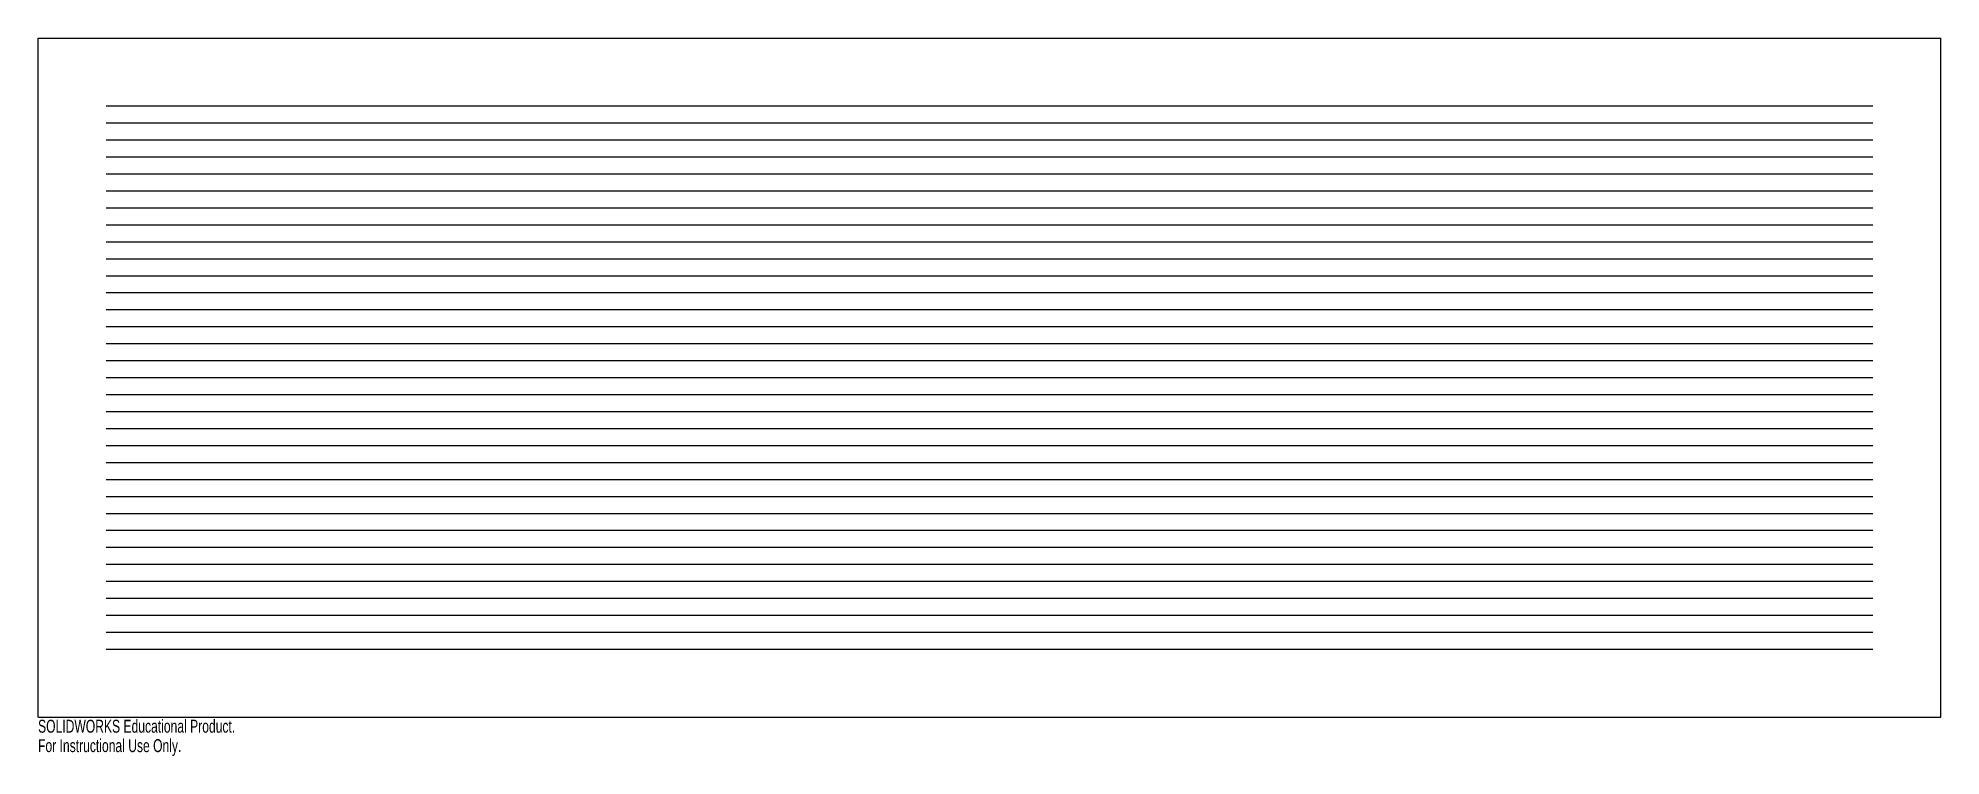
# Model space of a CAD drawing. Header units: inches. Extents: x 0 to 28, y -0.6 to 10.
import ezdxf

# ---------------------------------------------------------------- set-up
doc = ezdxf.new("R2010")
doc.units = ezdxf.units.IN
doc.header["$MEASUREMENT"] = 0
doc.styles.add('SLDTEXTSTYLE0', font='TXT', dxfattribs={"width": 0.7})

msp = doc.modelspace()

# ---------------------------------------------------------------- linework, layer by layer
at = {"color": 7, "linetype": 'Continuous'}
for p, q in [((0, 0), (0, 10)), ((0, 10), (28, 10)), ((28, 0), (28, 10)), ((1, 9), (27, 9)), ((1, 8.75), (27, 8.75)), ((1, 8.5), (27, 8.5)), ((1, 8.25), (27, 8.25)), ((1, 8), (27, 8)), ((1, 7.75), (27, 7.75)), ((1, 7.5), (27, 7.5)), ((1, 7.25), (27, 7.25)), ((1, 7), (27, 7)), ((1, 6.75), (27, 6.75)), ((1, 6.5), (27, 6.5)), ((1, 6.25), (27, 6.25)), ((1, 6), (27, 6)), ((1, 5.75), (27, 5.75)), ((1, 5.5), (27, 5.5)), ((1, 5.25), (27, 5.25)), ((1, 5), (27, 5)), ((1, 4.75), (27, 4.75)), ((1, 4.5), (27, 4.5)), ((1, 4.25), (27, 4.25)), ((1, 4), (27, 4)), ((1, 3.75), (27, 3.75)), ((1, 3.5), (27, 3.5)), ((1, 3.25), (27, 3.25)), ((1, 3), (27, 3)), ((1, 2.75), (27, 2.75)), ((1, 2.5), (27, 2.5)), ((1, 2.25), (27, 2.25)), ((1, 2), (27, 2)), ((1, 1.75), (27, 1.75)), ((1, 1.5), (27, 1.5)), ((1, 1.25), (27, 1.25)), ((1, 1), (27, 1)), ((0, 0), (28, 0))]:
    msp.add_line(p, q, dxfattribs=at)

# ---------------------------------------------------------------- texts
at = {"color": 7, "linetype": 'Continuous', "char_height": 0.1903, "attachment_point": 1, "style": 'SLDTEXTSTYLE0'}
for s, insert in [('SOLIDWORKS Educational Product.', (0, -0.04)), ('For Instructional Use Only.', (0, -0.326))]:
    msp.add_mtext(s, dxfattribs=dict(at, insert=insert))

doc.saveas('drawing.dxf')
